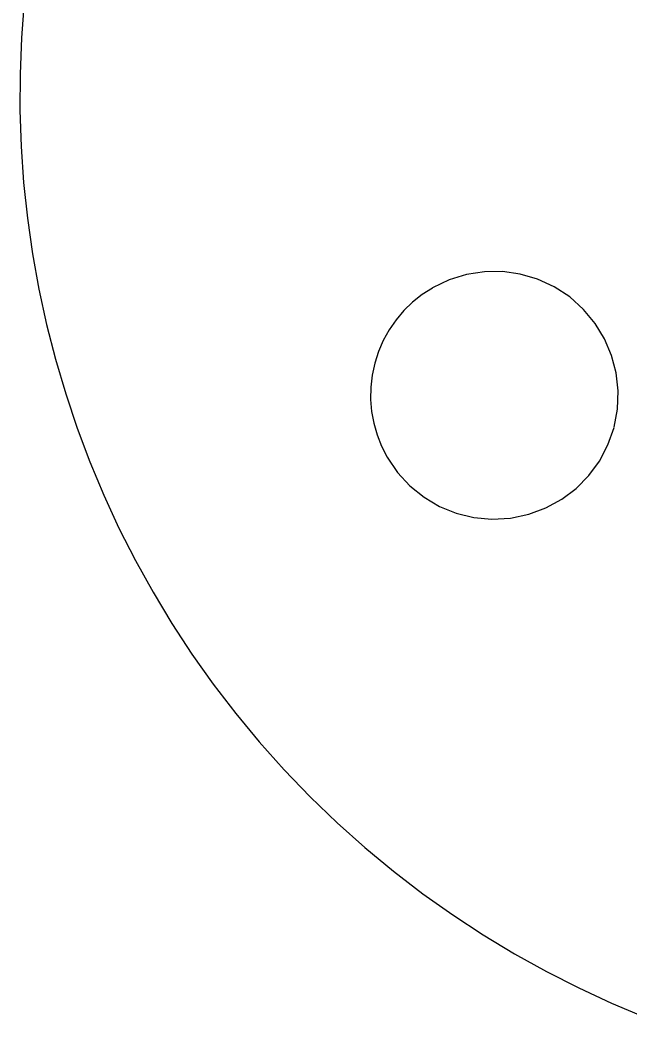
# Model space of a CAD drawing. Extents: x -1 to 307, y 59 to 2706.
# Drawn here: x 0.1 to 94.6, y 2409.7 to 2564.2 of the extents above; entities that cross this region are included whole.
import ezdxf

# ---------------------------------------------------------------- set-up
doc = ezdxf.new("R2010")
doc.units = 0

msp = doc.modelspace()

# ---------------------------------------------------------------- linework, layer by layer
at = {"layer": 'Layer_1'}
for p, q in [((0.727306, 2567.00855), (0.296457, 2561.39987)), ((0.727306, 2567.00855), (0.296457, 2561.39987)), ((0.727306, 2567.00855), (0.296457, 2561.39987)), ((0.727306, 2567.00855), (0.296457, 2561.39987)), ((0.727306, 2567.00855), (0.296457, 2561.39987)), ((0.727306, 2567.00855), (0.296457, 2561.39987)), ((0.727306, 2567.00855), (0.296457, 2561.39987)), ((0.727306, 2567.00855), (0.296457, 2561.39987)), ((0.296457, 2561.39987), (0.071811, 2555.791158)), ((0.296457, 2561.39987), (0.071811, 2555.791158)), ((0.296457, 2561.39987), (0.071811, 2555.791158)), ((0.296457, 2561.39987), (0.071811, 2555.791158)), ((0.296457, 2561.39987), (0.071811, 2555.791158)), ((0.296457, 2561.39987), (0.071811, 2555.791158)), ((0.296457, 2561.39987), (0.071811, 2555.791158)), ((0.296457, 2561.39987), (0.071811, 2555.791158)), ((0.071811, 2555.791158), (0.052249, 2550.188056)), ((0.071811, 2555.791158), (0.052249, 2550.188056)), ((0.071811, 2555.791158), (0.052249, 2550.188056)), ((0.071811, 2555.791158), (0.052249, 2550.188056)), ((0.071811, 2555.791158), (0.052249, 2550.188056)), ((0.071811, 2555.791158), (0.052249, 2550.188056)), ((0.071811, 2555.791158), (0.052249, 2550.188056)), ((0.071811, 2555.791158), (0.052249, 2550.188056)), ((0.052249, 2550.188056), (0.236646, 2544.596203)), ((0.052249, 2550.188056), (0.236646, 2544.596203)), ((0.052249, 2550.188056), (0.236646, 2544.596203)), ((0.052249, 2550.188056), (0.236646, 2544.596203)), ((0.052249, 2550.188056), (0.236646, 2544.596203)), ((0.052249, 2550.188056), (0.236646, 2544.596203)), ((0.052249, 2550.188056), (0.236646, 2544.596203)), ((0.052249, 2550.188056), (0.236646, 2544.596203)), ((0.236646, 2544.596203), (0.623882, 2539.021241)), ((0.236646, 2544.596203), (0.623882, 2539.021241)), ((0.236646, 2544.596203), (0.623882, 2539.021241)), ((0.236646, 2544.596203), (0.623882, 2539.021241)), ((0.236646, 2544.596203), (0.623882, 2539.021241)), ((0.236646, 2544.596203), (0.623882, 2539.021241)), ((0.236646, 2544.596203), (0.623882, 2539.021241)), ((0.236646, 2544.596203), (0.623882, 2539.021241)), ((0.623882, 2539.021241), (1.212834, 2533.468809)), ((0.623882, 2539.021241), (1.212834, 2533.468809)), ((0.623882, 2539.021241), (1.212834, 2533.468809)), ((0.623882, 2539.021241), (1.212834, 2533.468809)), ((0.623882, 2539.021241), (1.212834, 2533.468809)), ((0.623882, 2539.021241), (1.212834, 2533.468809)), ((0.623882, 2539.021241), (1.212834, 2533.468809)), ((0.623882, 2539.021241), (1.212834, 2533.468809)), ((1.212834, 2533.468809), (2.002381, 2527.944549)), ((1.212834, 2533.468809), (2.002381, 2527.944549)), ((1.212834, 2533.468809), (2.002381, 2527.944549)), ((1.212834, 2533.468809), (2.002381, 2527.944549)), ((1.212834, 2533.468809), (2.002381, 2527.944549)), ((1.212834, 2533.468809), (2.002381, 2527.944549)), ((1.212834, 2533.468809), (2.002381, 2527.944549)), ((1.212834, 2533.468809), (2.002381, 2527.944549)), ((2.002381, 2527.944549), (2.9914, 2522.4541)), ((2.002381, 2527.944549), (2.9914, 2522.4541)), ((2.002381, 2527.944549), (2.9914, 2522.4541)), ((2.002381, 2527.944549), (2.9914, 2522.4541)), ((2.002381, 2527.944549), (2.9914, 2522.4541)), ((2.002381, 2527.944549), (2.9914, 2522.4541)), ((2.002381, 2527.944549), (2.9914, 2522.4541)), ((2.002381, 2527.944549), (2.9914, 2522.4541)), ((72.051512, 2525.16664), (69.281938, 2524.740158)), ((72.051512, 2525.16664), (69.281938, 2524.740158)), ((72.051512, 2525.16664), (69.281938, 2524.740158)), ((72.051512, 2525.16664), (69.281938, 2524.740158)), ((72.051512, 2525.16664), (69.281938, 2524.740158)), ((72.051512, 2525.16664), (69.281938, 2524.740158)), ((72.051512, 2525.16664), (69.281938, 2524.740158)), ((72.051512, 2525.16664), (69.281938, 2524.740158)), ((74.840542, 2525.186506), (72.051512, 2525.16664)), ((74.840542, 2525.186506), (72.051512, 2525.16664)), ((74.840542, 2525.186506), (72.051512, 2525.16664)), ((74.840542, 2525.186506), (72.051512, 2525.16664)), ((74.840542, 2525.186506), (72.051512, 2525.16664)), ((74.840542, 2525.186506), (72.051512, 2525.16664)), ((74.840542, 2525.186506), (72.051512, 2525.16664)), ((74.840542, 2525.186506), (72.051512, 2525.16664)), ((77.603117, 2524.802766), (74.840542, 2525.186506)), ((77.603117, 2524.802766), (74.840542, 2525.186506)), ((77.603117, 2524.802766), (74.840542, 2525.186506)), ((77.603117, 2524.802766), (74.840542, 2525.186506)), ((77.603117, 2524.802766), (74.840542, 2525.186506)), ((77.603117, 2524.802766), (74.840542, 2525.186506)), ((77.603117, 2524.802766), (74.840542, 2525.186506)), ((77.603117, 2524.802766), (74.840542, 2525.186506)), ((66.57773, 2523.904051), (63.9848, 2522.65531)), ((66.57773, 2523.904051), (63.9848, 2522.65531)), ((66.57773, 2523.904051), (63.9848, 2522.65531)), ((66.57773, 2523.904051), (63.9848, 2522.65531)), ((66.57773, 2523.904051), (63.9848, 2522.65531)), ((66.57773, 2523.904051), (63.9848, 2522.65531)), ((66.57773, 2523.904051), (63.9848, 2522.65531)), ((66.57773, 2523.904051), (63.9848, 2522.65531)), ((69.281938, 2524.740158), (66.57773, 2523.904051)), ((69.281938, 2524.740158), (66.57773, 2523.904051)), ((69.281938, 2524.740158), (66.57773, 2523.904051)), ((69.281938, 2524.740158), (66.57773, 2523.904051)), ((69.281938, 2524.740158), (66.57773, 2523.904051)), ((69.281938, 2524.740158), (66.57773, 2523.904051)), ((69.281938, 2524.740158), (66.57773, 2523.904051)), ((69.281938, 2524.740158), (66.57773, 2523.904051)), ((80.293326, 2524.018429), (77.603117, 2524.802766)), ((80.293326, 2524.018429), (77.603117, 2524.802766)), ((80.293326, 2524.018429), (77.603117, 2524.802766)), ((80.293326, 2524.018429), (77.603117, 2524.802766)), ((80.293326, 2524.018429), (77.603117, 2524.802766)), ((80.293326, 2524.018429), (77.603117, 2524.802766)), ((80.293326, 2524.018429), (77.603117, 2524.802766)), ((80.293326, 2524.018429), (77.603117, 2524.802766)), ((82.865257, 2522.836504), (80.293326, 2524.018429)), ((82.865257, 2522.836504), (80.293326, 2524.018429)), ((82.865257, 2522.836504), (80.293326, 2524.018429)), ((82.865257, 2522.836504), (80.293326, 2524.018429)), ((82.865257, 2522.836504), (80.293326, 2524.018429)), ((82.865257, 2522.836504), (80.293326, 2524.018429)), ((82.865257, 2522.836504), (80.293326, 2524.018429)), ((82.865257, 2522.836504), (80.293326, 2524.018429)), ((2.9914, 2522.4541), (4.178769, 2517.003104)), ((2.9914, 2522.4541), (4.178769, 2517.003104)), ((2.9914, 2522.4541), (4.178769, 2517.003104)), ((2.9914, 2522.4541), (4.178769, 2517.003104)), ((2.9914, 2522.4541), (4.178769, 2517.003104)), ((2.9914, 2522.4541), (4.178769, 2517.003104)), ((2.9914, 2522.4541), (4.178769, 2517.003104)), ((2.9914, 2522.4541), (4.178769, 2517.003104)), ((63.9848, 2522.65), (62.388336, 2521.61979)), ((63.9848, 2522.65), (62.388336, 2521.61979)), ((63.9848, 2522.65), (62.388336, 2521.61979)), ((63.9848, 2522.65), (62.388336, 2521.61979)), ((63.9848, 2522.65), (62.388336, 2521.61979)), ((63.9848, 2522.65), (62.388336, 2521.61979)), ((63.9848, 2522.65), (62.388336, 2521.61979)), ((63.9848, 2522.65), (62.388336, 2521.61979)), ((85.273, 2521.26), (82.865257, 2522.836504)), ((85.273, 2521.26), (82.865257, 2522.836504)), ((85.273, 2521.26), (82.865257, 2522.836504)), ((85.273, 2521.26), (82.865257, 2522.836504)), ((85.273, 2521.26), (82.865257, 2522.836504)), ((85.273, 2521.26), (82.865257, 2522.836504)), ((85.273, 2521.26), (82.865257, 2522.836504)), ((85.273, 2521.26), (82.865257, 2522.836504)), ((60.911921, 2520.445933), (59.563852, 2519.13924)), ((60.911921, 2520.445933), (59.563852, 2519.13924)), ((60.911921, 2520.445933), (59.563852, 2519.13924)), ((60.911921, 2520.445933), (59.563852, 2519.13924)), ((60.911921, 2520.445933), (59.563852, 2519.13924)), ((60.911921, 2520.445933), (59.563852, 2519.13924)), ((60.911921, 2520.445933), (59.563852, 2519.13924)), ((60.911921, 2520.445933), (59.563852, 2519.13924)), ((62.388336, 2521.61979), (60.911921, 2520.445933)), ((62.388336, 2521.61979), (60.911921, 2520.445933)), ((62.388336, 2521.61979), (60.911921, 2520.445933)), ((62.388336, 2521.61979), (60.911921, 2520.445933)), ((62.388336, 2521.61979), (60.911921, 2520.445933)), ((62.388336, 2521.61979), (60.911921, 2520.445933)), ((62.388336, 2521.61979), (60.911921, 2520.445933)), ((62.388336, 2521.61979), (60.911921, 2520.445933)), ((87.419004, 2519.344008), (85.27305, 2521.2617)), ((87.419004, 2519.344008), (85.27305, 2521.2617)), ((87.419004, 2519.344008), (85.27305, 2521.2617)), ((87.419004, 2519.344008), (85.27305, 2521.2617)), ((87.419004, 2519.344008), (85.27305, 2521.2617)), ((87.419004, 2519.344008), (85.27305, 2521.2617)), ((87.419004, 2519.344008), (85.27305, 2521.2617)), ((87.419004, 2519.344008), (85.27305, 2521.2617)), ((59.563852, 2519.13924), (58.352424, 2517.710521)), ((59.563852, 2519.13924), (58.352424, 2517.710521)), ((59.563852, 2519.13924), (58.352424, 2517.710521)), ((59.563852, 2519.13924), (58.352424, 2517.710521)), ((59.563852, 2519.13924), (58.352424, 2517.710521)), ((59.563852, 2519.13924), (58.352424, 2517.710521)), ((59.563852, 2519.13924), (58.352424, 2517.710521)), ((59.563852, 2519.13924), (58.352424, 2517.710521)), ((89.226321, 2517.165604), (87.419004, 2519.344008)), ((89.226321, 2517.165604), (87.419004, 2519.344008)), ((89.226321, 2517.165604), (87.419004, 2519.344008)), ((89.226321, 2517.165604), (87.419004, 2519.344008)), ((89.226321, 2517.165604), (87.419004, 2519.344008)), ((89.226321, 2517.165604), (87.419004, 2519.344008)), ((89.226321, 2517.165604), (87.419004, 2519.344008)), ((89.226321, 2517.165604), (87.419004, 2519.344008)), ((58.352424, 2517.710521), (57.285933, 2516.170588)), ((58.352424, 2517.710521), (57.285933, 2516.170588)), ((58.352424, 2517.710521), (57.285933, 2516.170588)), ((58.352424, 2517.710521), (57.285933, 2516.170588)), ((58.352424, 2517.710521), (57.285933, 2516.170588)), ((58.352424, 2517.710521), (57.285933, 2516.170588)), ((58.352424, 2517.710521), (57.285933, 2516.170588)), ((58.352424, 2517.710521), (57.285933, 2516.170588)), ((90.68021, 2514.770054), (89.226321, 2517.165604)), ((90.68021, 2514.770054), (89.226321, 2517.165604)), ((90.68021, 2514.770054), (89.226321, 2517.165604)), ((90.68021, 2514.770054), (89.226321, 2517.165604)), ((90.68021, 2514.770054), (89.226321, 2517.165604)), ((90.68021, 2514.770054), (89.226321, 2517.165604)), ((90.68021, 2514.770054), (89.226321, 2517.165604)), ((90.68021, 2514.770054), (89.226321, 2517.165604)), ((4.178769, 2517.003104), (5.563367, 2511.5972)), ((4.178769, 2517.003104), (5.563367, 2511.5972)), ((4.178769, 2517.003104), (5.563367, 2511.5972)), ((4.178769, 2517.003104), (5.563367, 2511.5972)), ((4.178769, 2517.003104), (5.563367, 2511.5972)), ((4.178769, 2517.003104), (5.563367, 2511.5972)), ((4.178769, 2517.003104), (5.563367, 2511.5972)), ((4.178769, 2517.003104), (5.563367, 2511.5972)), ((57.285933, 2516.170588), (56.372675, 2514.530249)), ((57.285933, 2516.170588), (56.372675, 2514.530249)), ((57.285933, 2516.170588), (56.372675, 2514.530249)), ((57.285933, 2516.170588), (56.372675, 2514.530249)), ((57.285933, 2516.170588), (56.372675, 2514.530249)), ((57.285933, 2516.170588), (56.372675, 2514.530249)), ((57.285933, 2516.170588), (56.372675, 2514.530249)), ((57.285933, 2516.170588), (56.372675, 2514.530249)), ((56.372675, 2514.530249), (55.620945, 2512.800317)), ((56.372675, 2514.530249), (55.620945, 2512.800317)), ((56.372675, 2514.530249), (55.620945, 2512.800317)), ((56.372675, 2514.530249), (55.620945, 2512.800317)), ((56.372675, 2514.530249), (55.620945, 2512.800317)), ((56.372675, 2514.530249), (55.620945, 2512.800317)), ((56.372675, 2514.530249), (55.620945, 2512.800317)), ((56.372675, 2514.530249), (55.620945, 2512.800317)), ((91.765881, 2512.200928), (90.68021, 2514.770054)), ((91.765881, 2512.200928), (90.68021, 2514.770054)), ((91.765881, 2512.200928), (90.68021, 2514.770054)), ((91.765881, 2512.200928), (90.68021, 2514.770054)), ((91.765881, 2512.200928), (90.68021, 2514.770054)), ((91.765881, 2512.200928), (90.68021, 2514.770054)), ((91.765881, 2512.200928), (90.68021, 2514.770054)), ((91.765881, 2512.200928), (90.68021, 2514.770054)), ((55.620945, 2512.800317), (55.03904, 2510.9916)), ((55.620945, 2512.800317), (55.03904, 2510.9916)), ((55.620945, 2512.800317), (55.03904, 2510.9916)), ((55.620945, 2512.800317), (55.03904, 2510.9916)), ((55.620945, 2512.800317), (55.03904, 2510.9916)), ((55.620945, 2512.800317), (55.03904, 2510.9916)), ((55.620945, 2512.800317), (55.03904, 2510.9916)), ((55.620945, 2512.800317), (55.03904, 2510.9916)), ((5.563367, 2511.5972), (7.144072, 2506.24203)), ((5.563367, 2511.5972), (7.144072, 2506.24203)), ((5.563367, 2511.5972), (7.144072, 2506.24203)), ((5.563367, 2511.5972), (7.144072, 2506.24203)), ((5.563367, 2511.5972), (7.144072, 2506.24203)), ((5.563367, 2511.5972), (7.144072, 2506.24203)), ((5.563367, 2511.5972), (7.144072, 2506.24203)), ((5.563367, 2511.5972), (7.144072, 2506.24203)), ((55.0391, 2511), (54.638696, 2509.142668)), ((55.0391, 2511), (54.638696, 2509.142668)), ((55.0391, 2511), (54.638696, 2509.142668)), ((55.0391, 2511), (54.638696, 2509.142668)), ((55.0391, 2511), (54.638696, 2509.142668)), ((55.0391, 2511), (54.638696, 2509.142668)), ((55.0391, 2511), (54.638696, 2509.142668)), ((55.0391, 2511), (54.638696, 2509.142668)), ((92.468545, 2509.501791), (91.765881, 2512.200928)), ((92.468545, 2509.501791), (91.765881, 2512.200928)), ((92.468545, 2509.501791), (91.765881, 2512.200928)), ((92.468545, 2509.501791), (91.765881, 2512.200928)), ((92.468545, 2509.501791), (91.765881, 2512.200928)), ((92.468545, 2509.501791), (91.765881, 2512.200928)), ((92.468545, 2509.501791), (91.765881, 2512.200928)), ((92.468545, 2509.501791), (91.765881, 2512.200928)), ((92.773413, 2506.716212), (92.468545, 2509.501791)), ((92.773413, 2506.716212), (92.468545, 2509.501791)), ((92.773413, 2506.716212), (92.468545, 2509.501791)), ((92.773413, 2506.716212), (92.468545, 2509.501791)), ((92.773413, 2506.716212), (92.468545, 2509.501791)), ((92.773413, 2506.716212), (92.468545, 2509.501791)), ((92.773413, 2506.716212), (92.468545, 2509.501791)), ((92.773413, 2506.716212), (92.468545, 2509.501791)), ((54.638696, 2509.142668), (54.424754, 2507.268646)), ((54.638696, 2509.142668), (54.424754, 2507.268646)), ((54.638696, 2509.142668), (54.424754, 2507.268646)), ((54.638696, 2509.142668), (54.424754, 2507.268646)), ((54.638696, 2509.142668), (54.424754, 2507.268646)), ((54.638696, 2509.142668), (54.424754, 2507.268646)), ((54.638696, 2509.142668), (54.424754, 2507.268646)), ((54.638696, 2509.142668), (54.424754, 2507.268646)), ((54.424754, 2507.268646), (54.395494, 2505.391446)), ((54.424754, 2507.268646), (54.395494, 2505.391446)), ((54.424754, 2507.268646), (54.395494, 2505.391446)), ((54.424754, 2507.268646), (54.395494, 2505.391446)), ((54.424754, 2507.268646), (54.395494, 2505.391446)), ((54.424754, 2507.268646), (54.395494, 2505.391446)), ((54.424754, 2507.268646), (54.395494, 2505.391446)), ((54.424754, 2507.268646), (54.395494, 2505.391446)), ((92.665695, 2503.887759), (92.773413, 2506.716212)), ((92.665695, 2503.887759), (92.773413, 2506.716212)), ((92.665695, 2503.887759), (92.773413, 2506.716212)), ((92.665695, 2503.887759), (92.773413, 2506.716212)), ((92.665695, 2503.887759), (92.773413, 2506.716212)), ((92.665695, 2503.887759), (92.773413, 2506.716212)), ((92.665695, 2503.887759), (92.773413, 2506.716212)), ((92.665695, 2503.887759), (92.773413, 2506.716212)), ((7.144072, 2506.24203), (8.91976, 2500.943234)), ((7.144072, 2506.24203), (8.91976, 2500.943234)), ((7.144072, 2506.24203), (8.91976, 2500.943234)), ((7.144072, 2506.24203), (8.91976, 2500.943234)), ((7.144072, 2506.24203), (8.91976, 2500.943234)), ((7.144072, 2506.24203), (8.91976, 2500.943234)), ((7.144072, 2506.24203), (8.91976, 2500.943234)), ((7.144072, 2506.24203), (8.91976, 2500.943234)), ((54.395494, 2505.391446), (54.549139, 2503.52458)), ((54.395494, 2505.391446), (54.549139, 2503.52458)), ((54.395494, 2505.391446), (54.549139, 2503.52458)), ((54.395494, 2505.391446), (54.549139, 2503.52458)), ((54.395494, 2505.391446), (54.549139, 2503.52458)), ((54.395494, 2505.391446), (54.549139, 2503.52458)), ((54.395494, 2505.391446), (54.549139, 2503.52458)), ((54.395494, 2505.391446), (54.549139, 2503.52458)), ((54.549139, 2503.52458), (54.88391, 2501.68156)), ((54.549139, 2503.52458), (54.88391, 2501.68156)), ((54.549139, 2503.52458), (54.88391, 2501.68156)), ((54.549139, 2503.52458), (54.88391, 2501.68156)), ((54.549139, 2503.52458), (54.88391, 2501.68156)), ((54.549139, 2503.52458), (54.88391, 2501.68156)), ((54.549139, 2503.52458), (54.88391, 2501.68156)), ((54.549139, 2503.52458), (54.88391, 2501.68156)), ((92.1306, 2501.06), (92.665695, 2503.887759)), ((92.1306, 2501.06), (92.665695, 2503.887759)), ((92.1306, 2501.06), (92.665695, 2503.887759)), ((92.1306, 2501.06), (92.665695, 2503.887759)), ((92.1306, 2501.06), (92.665695, 2503.887759)), ((92.1306, 2501.06), (92.665695, 2503.887759)), ((92.1306, 2501.06), (92.665695, 2503.887759)), ((92.1306, 2501.06), (92.665695, 2503.887759)), ((54.88391, 2501.68156), (55.398027, 2499.875899)), ((54.88391, 2501.68156), (55.398027, 2499.875899)), ((54.88391, 2501.68156), (55.398027, 2499.875899)), ((54.88391, 2501.68156), (55.398027, 2499.875899)), ((54.88391, 2501.68156), (55.398027, 2499.875899)), ((54.88391, 2501.68156), (55.398027, 2499.875899)), ((54.88391, 2501.68156), (55.398027, 2499.875899)), ((54.88391, 2501.68156), (55.398027, 2499.875899)), ((8.91976, 2500.943234), (10.889311, 2495.706453)), ((8.91976, 2500.943234), (10.889311, 2495.706453)), ((8.91976, 2500.943234), (10.889311, 2495.706453)), ((8.91976, 2500.943234), (10.889311, 2495.706453)), ((8.91976, 2500.943234), (10.889311, 2495.706453)), ((8.91976, 2500.943234), (10.889311, 2495.706453)), ((8.91976, 2500.943234), (10.889311, 2495.706453)), ((8.91976, 2500.943234), (10.889311, 2495.706453)), ((91.180122, 2498.33994), (92.1306, 2501.0564)), ((91.180122, 2498.33994), (92.1306, 2501.0564)), ((91.180122, 2498.33994), (92.1306, 2501.0564)), ((91.180122, 2498.33994), (92.1306, 2501.0564)), ((91.180122, 2498.33994), (92.1306, 2501.0564)), ((91.180122, 2498.33994), (92.1306, 2501.0564)), ((91.180122, 2498.33994), (92.1306, 2501.0564)), ((91.180122, 2498.33994), (92.1306, 2501.0564)), ((55.398027, 2499.875899), (56.089714, 2498.121108)), ((55.398027, 2499.875899), (56.089714, 2498.121108)), ((55.398027, 2499.875899), (56.089714, 2498.121108)), ((55.398027, 2499.875899), (56.089714, 2498.121108)), ((55.398027, 2499.875899), (56.089714, 2498.121108)), ((55.398027, 2499.875899), (56.089714, 2498.121108)), ((55.398027, 2499.875899), (56.089714, 2498.121108)), ((55.398027, 2499.875899), (56.089714, 2498.121108)), ((56.089714, 2498.121108), (56.95719, 2496.4307)), ((56.089714, 2498.121108), (56.95719, 2496.4307)), ((56.089714, 2498.121108), (56.95719, 2496.4307)), ((56.089714, 2498.121108), (56.95719, 2496.4307)), ((56.089714, 2498.121108), (56.95719, 2496.4307)), ((56.089714, 2498.121108), (56.95719, 2496.4307)), ((56.089714, 2498.121108), (56.95719, 2496.4307)), ((56.089714, 2498.121108), (56.95719, 2496.4307)), ((89.859175, 2495.836565), (91.180122, 2498.33994)), ((89.859175, 2495.836565), (91.180122, 2498.33994)), ((89.859175, 2495.836565), (91.180122, 2498.33994)), ((89.859175, 2495.836565), (91.180122, 2498.33994)), ((89.859175, 2495.836565), (91.180122, 2498.33994)), ((89.859175, 2495.836565), (91.180122, 2498.33994)), ((89.859175, 2495.836565), (91.180122, 2498.33994)), ((89.859175, 2495.836565), (91.180122, 2498.33994)), ((10.889311, 2495.706453), (13.051603, 2490.537326)), ((10.889311, 2495.706453), (13.051603, 2490.537326)), ((10.889311, 2495.706453), (13.051603, 2490.537326)), ((10.889311, 2495.706453), (13.051603, 2490.537326)), ((10.889311, 2495.706453), (13.051603, 2490.537326)), ((10.889311, 2495.706453), (13.051603, 2490.537326)), ((10.889311, 2495.706453), (13.051603, 2490.537326)), ((10.889311, 2495.706453), (13.051603, 2490.537326)), ((56.9572, 2496.43), (58.578361, 2494.052107)), ((56.9572, 2496.43), (58.578361, 2494.052107)), ((56.9572, 2496.43), (58.578361, 2494.052107)), ((56.9572, 2496.43), (58.578361, 2494.052107)), ((56.9572, 2496.43), (58.578361, 2494.052107)), ((56.9572, 2496.43), (58.578361, 2494.052107)), ((56.9572, 2496.43), (58.578361, 2494.052107)), ((56.9572, 2496.43), (58.578361, 2494.052107)), ((88.202352, 2493.576613), (89.859175, 2495.836565)), ((88.202352, 2493.576613), (89.859175, 2495.836565)), ((88.202352, 2493.576613), (89.859175, 2495.836565)), ((88.202352, 2493.576613), (89.859175, 2495.836565)), ((88.202352, 2493.576613), (89.859175, 2495.836565)), ((88.202352, 2493.576613), (89.859175, 2495.836565)), ((88.202352, 2493.576613), (89.859175, 2495.836565)), ((88.202352, 2493.576613), (89.859175, 2495.836565)), ((58.578361, 2494.052107), (60.502211, 2491.975923)), ((58.578361, 2494.052107), (60.502211, 2491.975923)), ((58.578361, 2494.052107), (60.502211, 2491.975923)), ((58.578361, 2494.052107), (60.502211, 2491.975923)), ((58.578361, 2494.052107), (60.502211, 2491.975923)), ((58.578361, 2494.052107), (60.502211, 2491.975923)), ((58.578361, 2494.052107), (60.502211, 2491.975923)), ((58.578361, 2494.052107), (60.502211, 2491.975923)), ((86.244249, 2491.590421), (88.202352, 2493.576613)), ((86.244249, 2491.590421), (88.202352, 2493.576613)), ((86.244249, 2491.590421), (88.202352, 2493.576613)), ((86.244249, 2491.590421), (88.202352, 2493.576613)), ((86.244249, 2491.590421), (88.202352, 2493.576613)), ((86.244249, 2491.590421), (88.202352, 2493.576613)), ((86.244249, 2491.590421), (88.202352, 2493.576613)), ((86.244249, 2491.590421), (88.202352, 2493.576613)), ((60.502211, 2491.975923), (62.687487, 2490.221798)), ((60.502211, 2491.975923), (62.687487, 2490.221798)), ((60.502211, 2491.975923), (62.687487, 2490.221798)), ((60.502211, 2491.975923), (62.687487, 2490.221798)), ((60.502211, 2491.975923), (62.687487, 2490.221798)), ((60.502211, 2491.975923), (62.687487, 2490.221798)), ((60.502211, 2491.975923), (62.687487, 2490.221798)), ((60.502211, 2491.975923), (62.687487, 2490.221798)), ((84.019458, 2489.908326), (86.244249, 2491.590421)), ((84.019458, 2489.908326), (86.244249, 2491.590421)), ((84.019458, 2489.908326), (86.244249, 2491.590421)), ((84.019458, 2489.908326), (86.244249, 2491.590421)), ((84.019458, 2489.908326), (86.244249, 2491.590421)), ((84.019458, 2489.908326), (86.244249, 2491.590421)), ((84.019458, 2489.908326), (86.244249, 2491.590421)), ((84.019458, 2489.908326), (86.244249, 2491.590421)), ((13.051603, 2490.537326), (15.405512, 2485.441495)), ((13.051603, 2490.537326), (15.405512, 2485.441495)), ((13.051603, 2490.537326), (15.405512, 2485.441495)), ((13.051603, 2490.537326), (15.405512, 2485.441495)), ((13.051603, 2490.537326), (15.405512, 2485.441495)), ((13.051603, 2490.537326), (15.405512, 2485.441495)), ((13.051603, 2490.537326), (15.405512, 2485.441495)), ((13.051603, 2490.537326), (15.405512, 2485.441495)), ((62.687487, 2490.221798), (65.092924, 2488.810081)), ((62.687487, 2490.221798), (65.092924, 2488.810081)), ((62.687487, 2490.221798), (65.092924, 2488.810081)), ((62.687487, 2490.221798), (65.092924, 2488.810081)), ((62.687487, 2490.221798), (65.092924, 2488.810081)), ((62.687487, 2490.221798), (65.092924, 2488.810081)), ((62.687487, 2490.221798), (65.092924, 2488.810081)), ((62.687487, 2490.221798), (65.092924, 2488.810081)), ((81.562574, 2488.560666), (84.019458, 2489.908326)), ((81.562574, 2488.560666), (84.019458, 2489.908326)), ((81.562574, 2488.560666), (84.019458, 2489.908326)), ((81.562574, 2488.560666), (84.019458, 2489.908326)), ((81.562574, 2488.560666), (84.019458, 2489.908326)), ((81.562574, 2488.560666), (84.019458, 2489.908326)), ((81.562574, 2488.560666), (84.019458, 2489.908326)), ((81.562574, 2488.560666), (84.019458, 2489.908326)), ((65.092924, 2488.810081), (67.677258, 2487.761121)), ((65.092924, 2488.810081), (67.677258, 2487.761121)), ((65.092924, 2488.810081), (67.677258, 2487.761121)), ((65.092924, 2488.810081), (67.677258, 2487.761121)), ((65.092924, 2488.810081), (67.677258, 2487.761121)), ((65.092924, 2488.810081), (67.677258, 2487.761121)), ((65.092924, 2488.810081), (67.677258, 2487.761121)), ((65.092924, 2488.810081), (67.677258, 2487.761121)), ((78.90819, 2487.577778), (81.562574, 2488.560666)), ((78.90819, 2487.577778), (81.562574, 2488.560666)), ((78.90819, 2487.577778), (81.562574, 2488.560666)), ((78.90819, 2487.577778), (81.562574, 2488.560666)), ((78.90819, 2487.577778), (81.562574, 2488.560666)), ((78.90819, 2487.577778), (81.562574, 2488.560666)), ((78.90819, 2487.577778), (81.562574, 2488.560666)), ((78.90819, 2487.577778), (81.562574, 2488.560666)), ((67.677258, 2487.761121), (70.399225, 2487.095266)), ((67.677258, 2487.761121), (70.399225, 2487.095266)), ((67.677258, 2487.761121), (70.399225, 2487.095266)), ((67.677258, 2487.761121), (70.399225, 2487.095266)), ((67.677258, 2487.761121), (70.399225, 2487.095266)), ((67.677258, 2487.761121), (70.399225, 2487.095266)), ((67.677258, 2487.761121), (70.399225, 2487.095266)), ((67.677258, 2487.761121), (70.399225, 2487.095266)), ((70.399225, 2487.095266), (73.21756, 2486.832866)), ((70.399225, 2487.095266), (73.21756, 2486.832866)), ((70.399225, 2487.095266), (73.21756, 2486.832866)), ((70.399225, 2487.095266), (73.21756, 2486.832866)), ((70.399225, 2487.095266), (73.21756, 2486.832866)), ((70.399225, 2487.095266), (73.21756, 2486.832866)), ((70.399225, 2487.095266), (73.21756, 2486.832866)), ((70.399225, 2487.095266), (73.21756, 2486.832866)), ((73.21756, 2486.832866), (76.091, 2486.99427)), ((73.21756, 2486.832866), (76.091, 2486.99427)), ((73.21756, 2486.832866), (76.091, 2486.99427)), ((73.21756, 2486.832866), (76.091, 2486.99427)), ((73.21756, 2486.832866), (76.091, 2486.99427)), ((73.21756, 2486.832866), (76.091, 2486.99427)), ((73.21756, 2486.832866), (76.091, 2486.99427)), ((73.21756, 2486.832866), (76.091, 2486.99427)), ((76.0909, 2486.99), (78.90819, 2487.577778)), ((76.0909, 2486.99), (78.90819, 2487.577778)), ((76.0909, 2486.99), (78.90819, 2487.577778)), ((76.0909, 2486.99), (78.90819, 2487.577778)), ((76.0909, 2486.99), (78.90819, 2487.577778)), ((76.0909, 2486.99), (78.90819, 2487.577778)), ((76.0909, 2486.99), (78.90819, 2487.577778)), ((76.0909, 2486.99), (78.90819, 2487.577778)), ((15.405512, 2485.441495), (17.949919, 2480.4246)), ((15.405512, 2485.441495), (17.949919, 2480.4246)), ((15.405512, 2485.441495), (17.949919, 2480.4246)), ((15.405512, 2485.441495), (17.949919, 2480.4246)), ((15.405512, 2485.441495), (17.949919, 2480.4246)), ((15.405512, 2485.441495), (17.949919, 2480.4246)), ((15.405512, 2485.441495), (17.949919, 2480.4246)), ((15.405512, 2485.441495), (17.949919, 2480.4246)), ((17.949919, 2480.4246), (20.683699, 2475.492281)), ((17.949919, 2480.4246), (20.683699, 2475.492281)), ((17.949919, 2480.4246), (20.683699, 2475.492281)), ((17.949919, 2480.4246), (20.683699, 2475.492281)), ((17.949919, 2480.4246), (20.683699, 2475.492281)), ((17.949919, 2480.4246), (20.683699, 2475.492281)), ((17.949919, 2480.4246), (20.683699, 2475.492281)), ((17.949919, 2480.4246), (20.683699, 2475.492281)), ((20.683699, 2475.492281), (23.605733, 2470.65018)), ((20.683699, 2475.492281), (23.605733, 2470.65018)), ((20.683699, 2475.492281), (23.605733, 2470.65018)), ((20.683699, 2475.492281), (23.605733, 2470.65018)), ((20.683699, 2475.492281), (23.605733, 2470.65018)), ((20.683699, 2475.492281), (23.605733, 2470.65018)), ((20.683699, 2475.492281), (23.605733, 2470.65018)), ((20.683699, 2475.492281), (23.605733, 2470.65018)), ((23.605733, 2470.65018), (26.714896, 2465.903936)), ((23.605733, 2470.65018), (26.714896, 2465.903936)), ((23.605733, 2470.65018), (26.714896, 2465.903936)), ((23.605733, 2470.65018), (26.714896, 2465.903936)), ((23.605733, 2470.65018), (26.714896, 2465.903936)), ((23.605733, 2470.65018), (26.714896, 2465.903936)), ((23.605733, 2470.65018), (26.714896, 2465.903936)), ((23.605733, 2470.65018), (26.714896, 2465.903936)), ((26.714896, 2465.903936), (30.010068, 2461.259191)), ((26.714896, 2465.903936), (30.010068, 2461.259191)), ((26.714896, 2465.903936), (30.010068, 2461.259191)), ((26.714896, 2465.903936), (30.010068, 2461.259191)), ((26.714896, 2465.903936), (30.010068, 2461.259191)), ((26.714896, 2465.903936), (30.010068, 2461.259191)), ((26.714896, 2465.903936), (30.010068, 2461.259191)), ((26.714896, 2465.903936), (30.010068, 2461.259191)), ((30.010068, 2461.259191), (33.490126, 2456.721584)), ((30.010068, 2461.259191), (33.490126, 2456.721584)), ((30.010068, 2461.259191), (33.490126, 2456.721584)), ((30.010068, 2461.259191), (33.490126, 2456.721584)), ((30.010068, 2461.259191), (33.490126, 2456.721584)), ((30.010068, 2461.259191), (33.490126, 2456.721584)), ((30.010068, 2461.259191), (33.490126, 2456.721584)), ((30.010068, 2461.259191), (33.490126, 2456.721584)), ((33.490126, 2456.721584), (37.153949, 2452.296756)), ((33.490126, 2456.721584), (37.153949, 2452.296756)), ((33.490126, 2456.721584), (37.153949, 2452.296756)), ((33.490126, 2456.721584), (37.153949, 2452.296756)), ((33.490126, 2456.721584), (37.153949, 2452.296756)), ((33.490126, 2456.721584), (37.153949, 2452.296756)), ((33.490126, 2456.721584), (37.153949, 2452.296756)), ((33.490126, 2456.721584), (37.153949, 2452.296756)), ((37.153949, 2452.296756), (41.000414, 2447.990348)), ((37.153949, 2452.296756), (41.000414, 2447.990348)), ((37.153949, 2452.296756), (41.000414, 2447.990348)), ((37.153949, 2452.296756), (41.000414, 2447.990348)), ((37.153949, 2452.296756), (41.000414, 2447.990348)), ((37.153949, 2452.296756), (41.000414, 2447.990348)), ((37.153949, 2452.296756), (41.000414, 2447.990348)), ((37.153949, 2452.296756), (41.000414, 2447.990348)), ((41.000414, 2447.990348), (45.0284, 2443.808)), ((41.000414, 2447.990348), (45.0284, 2443.808)), ((41.000414, 2447.990348), (45.0284, 2443.808)), ((41.000414, 2447.990348), (45.0284, 2443.808)), ((41.000414, 2447.990348), (45.0284, 2443.808)), ((41.000414, 2447.990348), (45.0284, 2443.808)), ((41.000414, 2447.990348), (45.0284, 2443.808)), ((41.000414, 2447.990348), (45.0284, 2443.808)), ((45.0284, 2443.81), (49.210685, 2439.782014)), ((45.0284, 2443.81), (49.210685, 2439.782014)), ((45.0284, 2443.81), (49.210685, 2439.782014)), ((45.0284, 2443.81), (49.210685, 2439.782014)), ((45.0284, 2443.81), (49.210685, 2439.782014)), ((45.0284, 2443.81), (49.210685, 2439.782014)), ((45.0284, 2443.81), (49.210685, 2439.782014)), ((45.0284, 2443.81), (49.210685, 2439.782014)), ((49.210685, 2439.782014), (53.517034, 2435.935549)), ((49.210685, 2439.782014), (53.517034, 2435.935549)), ((49.210685, 2439.782014), (53.517034, 2435.935549)), ((49.210685, 2439.782014), (53.517034, 2435.935549)), ((49.210685, 2439.782014), (53.517034, 2435.935549)), ((49.210685, 2439.782014), (53.517034, 2435.935549)), ((49.210685, 2439.782014), (53.517034, 2435.935549)), ((49.210685, 2439.782014), (53.517034, 2435.935549)), ((53.517034, 2435.935549), (57.941808, 2432.271726)), ((53.517034, 2435.935549), (57.941808, 2432.271726)), ((53.517034, 2435.935549), (57.941808, 2432.271726)), ((53.517034, 2435.935549), (57.941808, 2432.271726)), ((53.517034, 2435.935549), (57.941808, 2432.271726)), ((53.517034, 2435.935549), (57.941808, 2432.271726)), ((53.517034, 2435.935549), (57.941808, 2432.271726)), ((53.517034, 2435.935549), (57.941808, 2432.271726)), ((57.941808, 2432.271726), (62.479365, 2428.791668)), ((57.941808, 2432.271726), (62.479365, 2428.791668)), ((57.941808, 2432.271726), (62.479365, 2428.791668)), ((57.941808, 2432.271726), (62.479365, 2428.791668)), ((57.941808, 2432.271726), (62.479365, 2428.791668)), ((57.941808, 2432.271726), (62.479365, 2428.791668)), ((57.941808, 2432.271726), (62.479365, 2428.791668)), ((57.941808, 2432.271726), (62.479365, 2428.791668)), ((62.479365, 2428.791668), (67.124066, 2425.496496)), ((62.479365, 2428.791668), (67.124066, 2425.496496)), ((62.479365, 2428.791668), (67.124066, 2425.496496)), ((62.479365, 2428.791668), (67.124066, 2425.496496)), ((62.479365, 2428.791668), (67.124066, 2425.496496)), ((62.479365, 2428.791668), (67.124066, 2425.496496)), ((62.479365, 2428.791668), (67.124066, 2425.496496)), ((62.479365, 2428.791668), (67.124066, 2425.496496)), ((67.124066, 2425.496496), (71.870269, 2422.387333)), ((67.124066, 2425.496496), (71.870269, 2422.387333)), ((67.124066, 2425.496496), (71.870269, 2422.387333)), ((67.124066, 2425.496496), (71.870269, 2422.387333)), ((67.124066, 2425.496496), (71.870269, 2422.387333)), ((67.124066, 2425.496496), (71.870269, 2422.387333)), ((67.124066, 2425.496496), (71.870269, 2422.387333)), ((67.124066, 2425.496496), (71.870269, 2422.387333)), ((71.870269, 2422.387333), (76.712334, 2419.465299)), ((71.870269, 2422.387333), (76.712334, 2419.465299)), ((71.870269, 2422.387333), (76.712334, 2419.465299)), ((71.870269, 2422.387333), (76.712334, 2419.465299)), ((71.870269, 2422.387333), (76.712334, 2419.465299)), ((71.870269, 2422.387333), (76.712334, 2419.465299)), ((71.870269, 2422.387333), (76.712334, 2419.465299)), ((71.870269, 2422.387333), (76.712334, 2419.465299)), ((76.712334, 2419.465299), (81.64462, 2416.731519)), ((76.712334, 2419.465299), (81.64462, 2416.731519)), ((76.712334, 2419.465299), (81.64462, 2416.731519)), ((76.712334, 2419.465299), (81.64462, 2416.731519)), ((76.712334, 2419.465299), (81.64462, 2416.731519)), ((76.712334, 2419.465299), (81.64462, 2416.731519)), ((76.712334, 2419.465299), (81.64462, 2416.731519)), ((76.712334, 2419.465299), (81.64462, 2416.731519)), ((81.64462, 2416.731519), (86.661488, 2414.187112)), ((81.64462, 2416.731519), (86.661488, 2414.187112)), ((81.64462, 2416.731519), (86.661488, 2414.187112)), ((81.64462, 2416.731519), (86.661488, 2414.187112)), ((81.64462, 2416.731519), (86.661488, 2414.187112)), ((81.64462, 2416.731519), (86.661488, 2414.187112)), ((81.64462, 2416.731519), (86.661488, 2414.187112)), ((81.64462, 2416.731519), (86.661488, 2414.187112)), ((86.661488, 2414.187112), (91.757295, 2411.833203)), ((86.661488, 2414.187112), (91.757295, 2411.833203)), ((86.661488, 2414.187112), (91.757295, 2411.833203)), ((86.661488, 2414.187112), (91.757295, 2411.833203)), ((86.661488, 2414.187112), (91.757295, 2411.833203)), ((86.661488, 2414.187112), (91.757295, 2411.833203)), ((86.661488, 2414.187112), (91.757295, 2411.833203)), ((86.661488, 2414.187112), (91.757295, 2411.833203)), ((91.757295, 2411.833203), (96.926402, 2409.670911)), ((91.757295, 2411.833203), (96.926402, 2409.670911)), ((91.757295, 2411.833203), (96.926402, 2409.670911)), ((91.757295, 2411.833203), (96.926402, 2409.670911)), ((91.757295, 2411.833203), (96.926402, 2409.670911)), ((91.757295, 2411.833203), (96.926402, 2409.670911)), ((91.757295, 2411.833203), (96.926402, 2409.670911)), ((91.757295, 2411.833203), (96.926402, 2409.670911))]:
    msp.add_line(p, q, dxfattribs=at)

doc.saveas('drawing.dxf')
